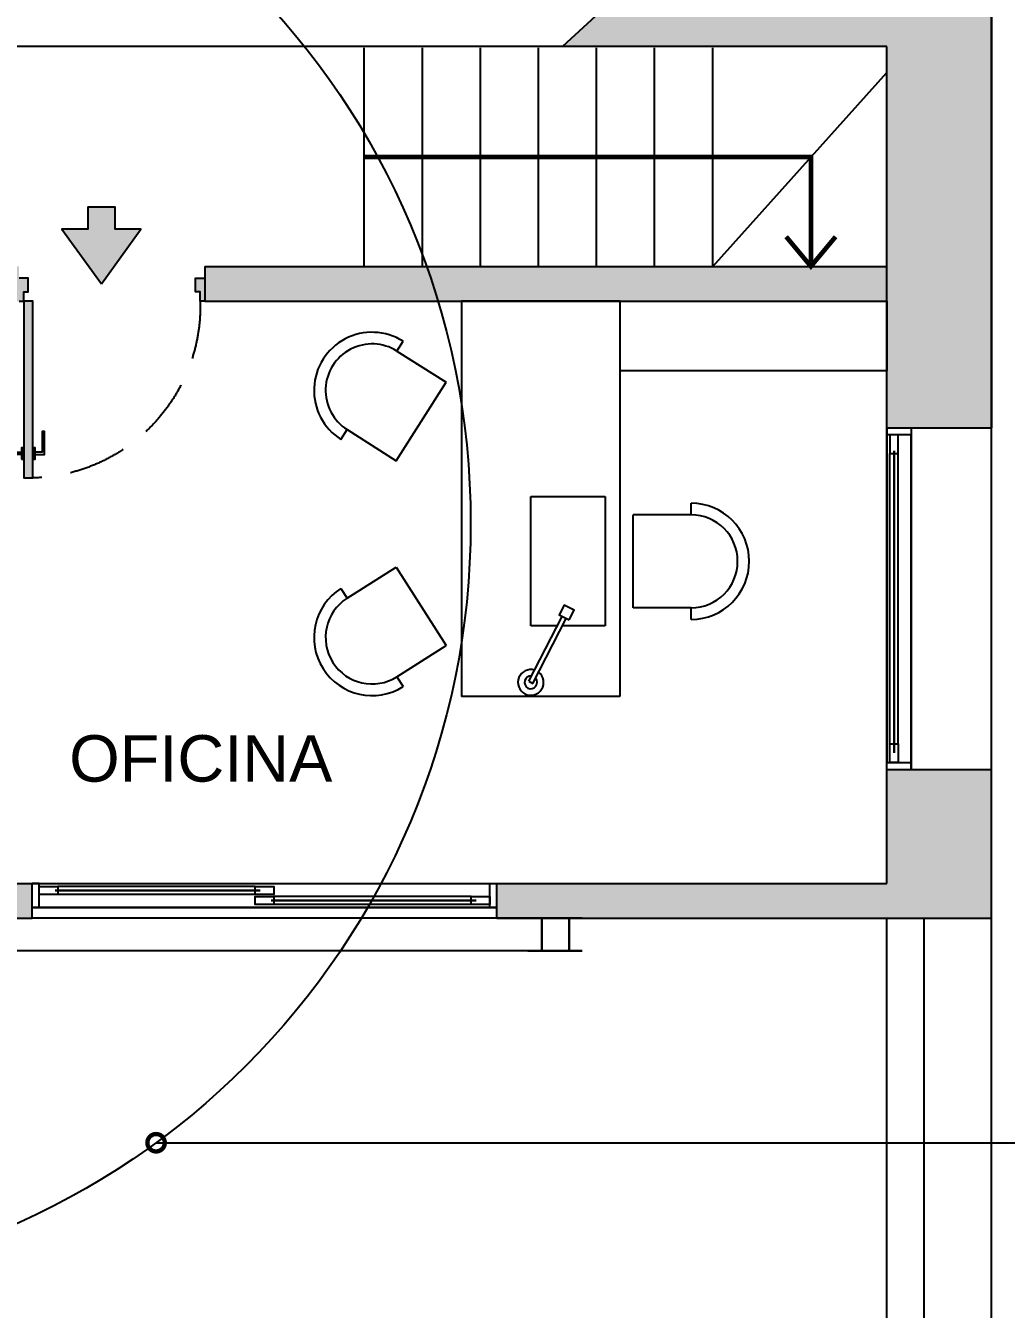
# Model space of a CAD drawing. Header units: millimetres. Extents: x 58411 to 366943, y -302717 to -95300.
# Drawn here: x 216297 to 220519, y -224302 to -218780 of the extents above; entities that cross this region are included whole.
import ezdxf

# ---------------------------------------------------------------- set-up
doc = ezdxf.new("R2010")
doc.units = ezdxf.units.MM
doc.header["$LTSCALE"] = 1000
doc.linetypes.add('HIDDEN', pattern=[0.375, 0.25, -0.125])
for name, color, linetype in [('A-ABER', 7, 'Continuous'), ('A-Desagues y Pendientes', 240, 'Continuous'), ('A-EQ', 200, 'Continuous'), ('A-Mur-Nuevo', 5, 'Continuous'), ('A-murhatch', 34, 'Continuous'), ('A-MURHATCH NUEVOS', 24, 'Continuous'), ('A-Muros', 3, 'Continuous'), ('A-Murvis', 1, 'Continuous'), ('TXT-LOC', 2, 'Continuous')]:
    doc.layers.add(name, color=color, linetype=linetype)
doc.layers.add('P-Ventana', color=6, linetype='Continuous', plot=False)
doc.styles.add('SB-50', font='swissel.ttf', dxfattribs={"height": 100})
doc.styles.add('SW-100', font='swiss.ttf', dxfattribs={"height": 200})
doc.dimstyles.new('Copy of A-50', dxfattribs={"dimtxt": 200, "dimasz": 150, "dimexe": 0, "dimexo": 0, "dimgap": 80, "dimtad": 3, "dimlfac": 0.001, "dimrnd": 0.0025, "dimzin": 0, "dimdsep": 46, "dimtxsty": 'SW-100', "dimcen": 0, "dimclrd": 1, "dimclre": 7, "dimclrt": 2, "dimadec": 0, "dimazin": 0, "dimtfac": 1, "dimtofl": 0, "dimtmove": 2, "dimatfit": 3, "dimldrblk": 'DOTSMALL', "dimfxl": 1, "dimtolj": 1, "dimtzin": 0, "dimarcsym": 0})

# ---------------------------------------------------------------- blocks, each defined once
blk = doc.blocks.new('puerta5')
at = {"layer": 'A-ABER'}
for points in [[(60, 760), (20, 760), (20, 0), (60, 0)], [(40, -40), (20, -40), (20, 0), (0, 0), (0, -100), (40, -100)], [(800, 0), (780, 0), (780, -40), (760, -40), (760, -100), (800, -100)]]:
    blk.add_hatch(color=53, dxfattribs=at).paths.add_polyline_path(points)
at = {"layer": 'A-ABER', "color": 1}
for points in [[(20, 0), (20, 760), (60, 760), (60, 0), (20, 0)], [(0, 0), (20, 0), (20, -40), (40, -40), (40, -100), (0, -100)], [(800, 0), (780, 0), (780, -40), (760, -40), (760, -100), (800, -100)]]:
    blk.add_lwpolyline(points, dxfattribs=at)
at = {"layer": 'A-ABER', "color": 24}
for points in [[(10, 679.9), (20, 679.9), (20, 629.9), (10, 629.9)], [(60, 679.9), (70, 679.9), (70, 629.9), (60, 629.9)]]:
    blk.add_lwpolyline(points, close=True, dxfattribs=at)
for points in [[(10, 659.9), (-30, 659.9), (-30, 559.9), (-20, 559.9), (-20, 649.9), (10, 649.9)], [(70, 659.9), (110, 659.9), (110, 559.9), (100, 559.9), (100, 649.9), (70, 649.9)]]:
    blk.add_lwpolyline(points, dxfattribs=at)
at = {"layer": 'A-ABER', "color": 24, "linetype": 'HIDDEN'}
blk.add_arc((40, 20), 740.3, 358.4518, 88.4518, dxfattribs=at)
blk = doc.blocks.new('_DotSmall')
at = {"color": 0, "linetype": 'ByBlock', "const_width": 0.5}
blk.add_lwpolyline([(-0.0625, 0, 1), (0.0625, 0, 1)], format="xyb", close=True, dxfattribs=at)

msp = doc.modelspace()

# ---------------------------------------------------------------- hatches: boundary and pattern name
at = {"layer": 'A-EQ'}
msp.add_hatch(color=123, dxfattribs=at).paths.add_polyline_path([(216793.179, -219654.89), (216681.747, -219654.89), (216681.747, -219560.974), (216564.449, -219560.974), (216564.449, -219654.89), (216453.016, -219654.89), (216623.098, -219889.683)])
msp.add_hatch(color=123, dxfattribs=at).paths.add_polyline_path([(216793.179, -219654.89), (216681.747, -219654.89), (216681.747, -219560.974), (216564.449, -219560.974), (216564.449, -219654.89), (216453.016, -219654.89), (216623.098, -219889.683)])
at = {"layer": 'A-murhatch'}
h = msp.add_hatch(color=256, dxfattribs=at)
h.paths.add_polyline_path([(220454.737, -212851.338), (220004.737, -212851.338), (220004.737, -214146.588), (220454.737, -214146.588)])
h.paths.add_polyline_path([(220004.737, -211351.577), (220454.737, -211351.577), (220454.737, -210443.316), (219877.458, -209866.037), (219559.26, -210184.235), (220004.737, -210629.712)])
h.paths.add_polyline_path([(220004.737, -216683.567), (220454.737, -216683.567), (220454.737, -215646.35), (220004.737, -215646.35)])
h.paths.add_polyline_path([(220454.737, -218183.329), (220004.737, -218183.329), (220004.737, -218689.712), (218802.973, -218689.712), (218608.118, -218869.712), (220004.737, -218869.712), (220004.737, -220509.712), (220454.737, -220509.712)])
h = msp.add_hatch(color=256, dxfattribs=at)
h.paths.add_polyline_path([(220004.737, -219815.305), (217068.615, -219815.305), (217068.615, -219965.305), (220004.737, -219965.305)])
h.paths.add_polyline_path([(215294.737, -219815.305), (215294.737, -219965.305), (216268.615, -219965.305), (216268.615, -219815.305)])
for points in [[(220454.737, -221979.712), (220004.737, -221979.712), (220004.737, -222469.712), (218325.627, -222469.712), (218325.627, -222619.712), (218457.91, -222619.712), (220454.737, -222619.712)], [(216325.627, -222469.712), (215294.737, -222469.712), (215294.737, -222619.712), (216325.627, -222619.712)]]:
    msp.add_hatch(color=256, dxfattribs=at).paths.add_polyline_path(points)

# ---------------------------------------------------------------- linework, layer by layer
for p, q in [((218173.322, -219965.305), (218173.322, -221665.185)), ((218854.768, -219965.305), (218173.322, -219965.305)), ((218854.768, -219965.305), (218854.768, -221665.185)), ((217895.544, -220179.925), (217922.332, -220137.707)), ((217895.544, -220179.925), (218106.638, -220313.864)), ((217892.336, -220651.614), (218106.638, -220313.864)), ((217654.455, -220559.894), (217681.242, -220517.675)), ((217681.242, -220517.675), (217892.336, -220651.614)), ((218471.827, -221362.16), (218471.827, -220805.937)), ((218471.827, -220805.937), (218792.429, -220805.937)), ((218792.429, -220805.937), (218792.429, -221362.16)), ((219161.971, -220884.048), (219161.971, -220834.048)), ((218911.971, -221284.048), (218911.971, -220884.048)), ((219161.971, -220884.048), (218911.971, -220884.048)), ((217681.242, -221242.795), (217892.336, -221108.857)), ((217892.336, -221108.857), (218106.638, -221446.606)), ((217654.455, -221200.577), (217681.242, -221242.795)), ((219161.971, -221284.048), (218911.971, -221284.048)), ((219161.971, -221334.048), (219161.971, -221284.048)), ((218462.663, -221600.383), (218606.369, -221320.861)), ((218480.45, -221609.527), (218624.259, -221329.805)), ((218585.137, -221362.16), (218471.827, -221362.16)), ((218792.429, -221362.16), (218607.625, -221362.16)), ((217895.544, -221580.545), (218106.638, -221446.606)), ((217895.544, -221580.545), (217922.332, -221622.763)), ((218462.663, -221600.383), (218480.623, -221609.616)), ((218854.768, -221665.185), (218173.322, -221665.185))]:
    msp.add_line(p, q)
at = {"color": 24}
for p, q in [((220017.737, -221869.712), (220017.737, -220619.712)), ((220052.737, -221869.712), (220052.737, -220619.712)), ((217285.627, -222482.712), (216435.627, -222482.712)), ((217285.627, -222517.712), (216435.627, -222517.712)), ((218215.627, -222525.712), (217365.627, -222525.712)), ((218215.627, -222560.712), (217365.627, -222560.712))]:
    msp.add_line(p, q, dxfattribs=at)
msp.add_lwpolyline([(220004.737, -219965.305), (220004.737, -220265.305), (218854.768, -220265.305)])
at = {"color": 7}
for points in [[(220004.737, -220509.712), (220004.737, -221949.712)], [(220108.737, -220539.712), (220108.737, -221949.712)], [(216325.627, -222469.712), (218325.627, -222469.712)], [(216325.627, -222573.712), (218325.627, -222573.712)], [(218325.389, -222619.712), (216325.627, -222619.712)]]:
    msp.add_lwpolyline(points, dxfattribs=at)
at = {"color": 1}
for points in [[(220108.737, -220509.712), (220108.737, -220539.712), (220004.737, -220539.712), (220004.737, -220509.712)], [(220052.737, -221869.712), (220052.737, -221869.712), (220052.737, -221949.712), (220017.737, -221949.712), (220017.737, -221869.712), (220052.737, -221869.712)], [(220004.737, -221979.712), (220004.737, -221949.712), (220108.737, -221949.712), (220108.737, -221979.712)], [(216325.627, -222573.712), (216355.627, -222573.712), (216355.627, -222469.712), (216325.627, -222469.712)], [(217285.627, -222482.712), (217285.627, -222482.712), (217365.627, -222482.712), (217365.627, -222517.712), (217285.627, -222517.712), (217285.627, -222482.712)], [(218325.627, -222573.712), (218295.627, -222573.712), (218295.627, -222469.712), (218325.627, -222469.712)], [(218215.627, -222525.712), (218215.627, -222525.712), (218295.627, -222525.712), (218295.627, -222560.712), (218215.627, -222560.712), (218215.627, -222525.712)]]:
    msp.add_lwpolyline(points, dxfattribs=at)
for points in [[(220052.737, -220619.712), (220052.737, -220539.712), (220017.737, -220539.712), (220017.737, -220619.712)], [(216435.627, -222517.712), (216355.627, -222517.712), (216355.627, -222482.712), (216435.627, -222482.712)], [(217365.627, -222560.712), (217285.627, -222560.712), (217285.627, -222525.712), (217365.627, -222525.712)]]:
    msp.add_lwpolyline(points, close=True, dxfattribs=at)
at = {"color": 4, "const_width": 10}
for points in [[(220035.237, -220607.712), (220035.237, -221908.254)], [(216423.627, -222500.212), (217307.379, -222500.212)], [(217353.627, -222543.212), (218237.379, -222543.212)]]:
    msp.add_lwpolyline(points, dxfattribs=at)
msp.add_lwpolyline([(218636.773, -221336.062), (218657.992, -221293.622), (218615.551, -221272.403), (218594.333, -221314.843)], close=True)
for centre, radius, start, end in [((217788.393, -220348.8), 250, 57.60488, 237.60488), ((217788.393, -220348.8), 200, 57.60488, 237.60488), ((219161.971, -221084.048), 250, 270, 90), ((219161.971, -221084.048), 200, 270, 90), ((217788.393, -221411.67), 250, 122.39512, 302.39512), ((217788.393, -221411.67), 200, 122.39512, 302.39512), ((218471.729, -221605.044), 55.187, 73.437081, 52.351802), ((218471.729, -221605.044), 27.189, 84.813569, 41.211689)]:
    msp.add_arc(centre, radius, start, end)
at = {"layer": 'A-Desagues y Pendientes'}
msp.add_circle((214913.172, -220920.506), 3299.506, dxfattribs=at)
at = {"layer": 'A-EQ', "color": 6}
msp.add_lwpolyline([(216623.098, -219889.683), (216793.179, -219654.89), (216681.747, -219654.89), (216681.747, -219560.974), (216564.449, -219560.974), (216564.449, -219654.89), (216453.016, -219654.89)], close=True, dxfattribs=at)
msp.add_lwpolyline([(216623.098, -219889.683), (216793.179, -219654.89), (216681.747, -219654.89), (216681.747, -219560.974), (216564.449, -219560.974), (216564.449, -219654.89), (216453.016, -219654.89)], close=True, dxfattribs=at)
at = {"layer": 'A-Mur-Nuevo', "ltscale": 500}
msp.add_circle((204294.377, -216386.967), 40772.57, dxfattribs=at)
at = {"layer": 'A-MURHATCH NUEVOS', "color": 24, "linetype": 'HIDDEN', "ltscale": 250}
for points in [[(218457.91, -222619.712), (218325.627, -222619.712)], [(218457.91, -222759.712), (214520.33, -222759.712)]]:
    msp.add_lwpolyline(points, dxfattribs=at)
at = {"layer": 'A-Muros'}
for points in [[(220454.737, -220509.712), (220454.737, -218183.329)], [(220454.737, -218183.329), (220454.737, -220509.712)], [(220004.737, -218689.712), (218802.973, -218689.712), (218608.118, -218869.712)], [(220004.737, -218869.712), (215544.737, -218869.712)], [(220004.737, -220509.712), (220004.737, -218869.712)], [(220004.737, -220509.712), (220004.737, -218869.712)], [(217068.615, -219815.305), (220004.737, -219815.305)], [(217068.615, -219815.305), (217068.615, -219965.305)], [(217068.615, -219965.305), (220004.737, -219965.305)], [(220004.737, -220509.712), (220454.737, -220509.712)], [(220004.737, -220509.712), (220454.737, -220509.712)], [(220004.737, -222469.712), (220004.737, -221979.712)], [(220004.737, -221979.712), (220454.737, -221979.712)], [(220004.737, -222469.712), (220004.737, -221979.712)], [(220004.737, -221979.712), (220454.737, -221979.712)], [(220004.737, -221979.712), (220454.737, -221979.712)], [(220454.737, -222619.712), (220454.737, -221979.712)], [(220454.737, -222619.712), (220454.737, -221979.712)], [(215444.737, -222469.712), (216325.627, -222469.712)], [(216325.627, -222619.712), (216325.627, -222469.712)], [(218325.627, -222619.712), (218325.627, -222469.712)], [(218325.627, -222469.712), (220004.737, -222469.712)], [(215294.737, -222619.712), (216325.627, -222619.712)], [(218325.627, -222619.712), (220454.737, -222619.712)]]:
    msp.add_lwpolyline(points, dxfattribs=at)
at = {"layer": 'A-Murvis'}
for p, q in [((220004.737, -226919.712), (220004.737, -222619.712)), ((220165.431, -226919.712), (220165.431, -222619.712)), ((220454.737, -226919.712), (220454.737, -222619.712)), ((220454.737, -226919.712), (220454.737, -222619.712))]:
    msp.add_line(p, q, dxfattribs=at)
for points in [[(217754.737, -219815.305), (217754.737, -218875.305)], [(218004.737, -219815.305), (218004.737, -218875.305)], [(218254.737, -219815.305), (218254.737, -218875.305)], [(218504.737, -219815.305), (218504.737, -218875.305)], [(218754.737, -219815.305), (218754.737, -218875.305)], [(219004.737, -219815.305), (219004.737, -218875.305)], [(219254.737, -219815.305), (219254.737, -218875.305)], [(219254.737, -219815.305), (220004.737, -218981.268)], [(219254.737, -219815.305), (220004.737, -219815.305)], [(220004.737, -221979.712), (220004.737, -220509.712)], [(220004.737, -221979.712), (220004.737, -220509.712)], [(220004.737, -221979.712), (220004.737, -220509.712)], [(220454.737, -221979.712), (220454.737, -220509.712)], [(220454.737, -221979.712), (220454.737, -220509.712)], [(220108.737, -221979.712), (220108.737, -220539.712)], [(218325.389, -222573.712), (216325.627, -222573.712)]]:
    msp.add_lwpolyline(points, dxfattribs=at)
at = {"layer": 'A-Murvis', "color": 2, "const_width": 20}
for points in [[(217754.737, -219345.305), (219677.381, -219345.305), (219677.381, -219815.305)], [(219783.829, -219687.67), (219677.381, -219815.305), (219570.932, -219687.67)]]:
    msp.add_lwpolyline(points, dxfattribs=at)
at = {"layer": 'P-Ventana', "color": 12, "const_width": 10}
for points in [[(218457.91, -222619.712), (218575.859, -222619.712), (218518.869, -222619.712), (218518.869, -222759.712), (218457.91, -222759.712), (218575.859, -222759.712)], [(218575.859, -222619.712), (218693.807, -222619.712), (218636.817, -222619.712), (218636.817, -222759.712), (218575.859, -222759.712), (218693.807, -222759.712)]]:
    msp.add_lwpolyline(points, dxfattribs=at)

# ---------------------------------------------------------------- block references
at = {"layer": 'A-ABER', "xscale": -1, "rotation": 180}
msp.add_blockref('puerta5', (216268.615, -219965.305), dxfattribs=at)

# ---------------------------------------------------------------- texts
at = {"layer": 'TXT-LOC', "style": 'SB-50'}
msp.add_text('OFICINA', height=200, dxfattribs=at).set_placement((216484.581, -222032.129))

# ---------------------------------------------------------------- leaders
at = {"layer": 'A-Desagues y Pendientes'}
for points in [[(216858.644, -223585.441), (224197.806, -223585.441), (223962.157, -223374.874)], [(216858.644, -223585.441), (224197.806, -223585.441), (223962.157, -223796.008)]]:
    msp.add_leader(points, dimstyle='Copy of A-50', override={"dimgap": 80, "dimtad": 0, "dimfxl": 1.25}, dxfattribs=at)

doc.saveas('drawing.dxf')
